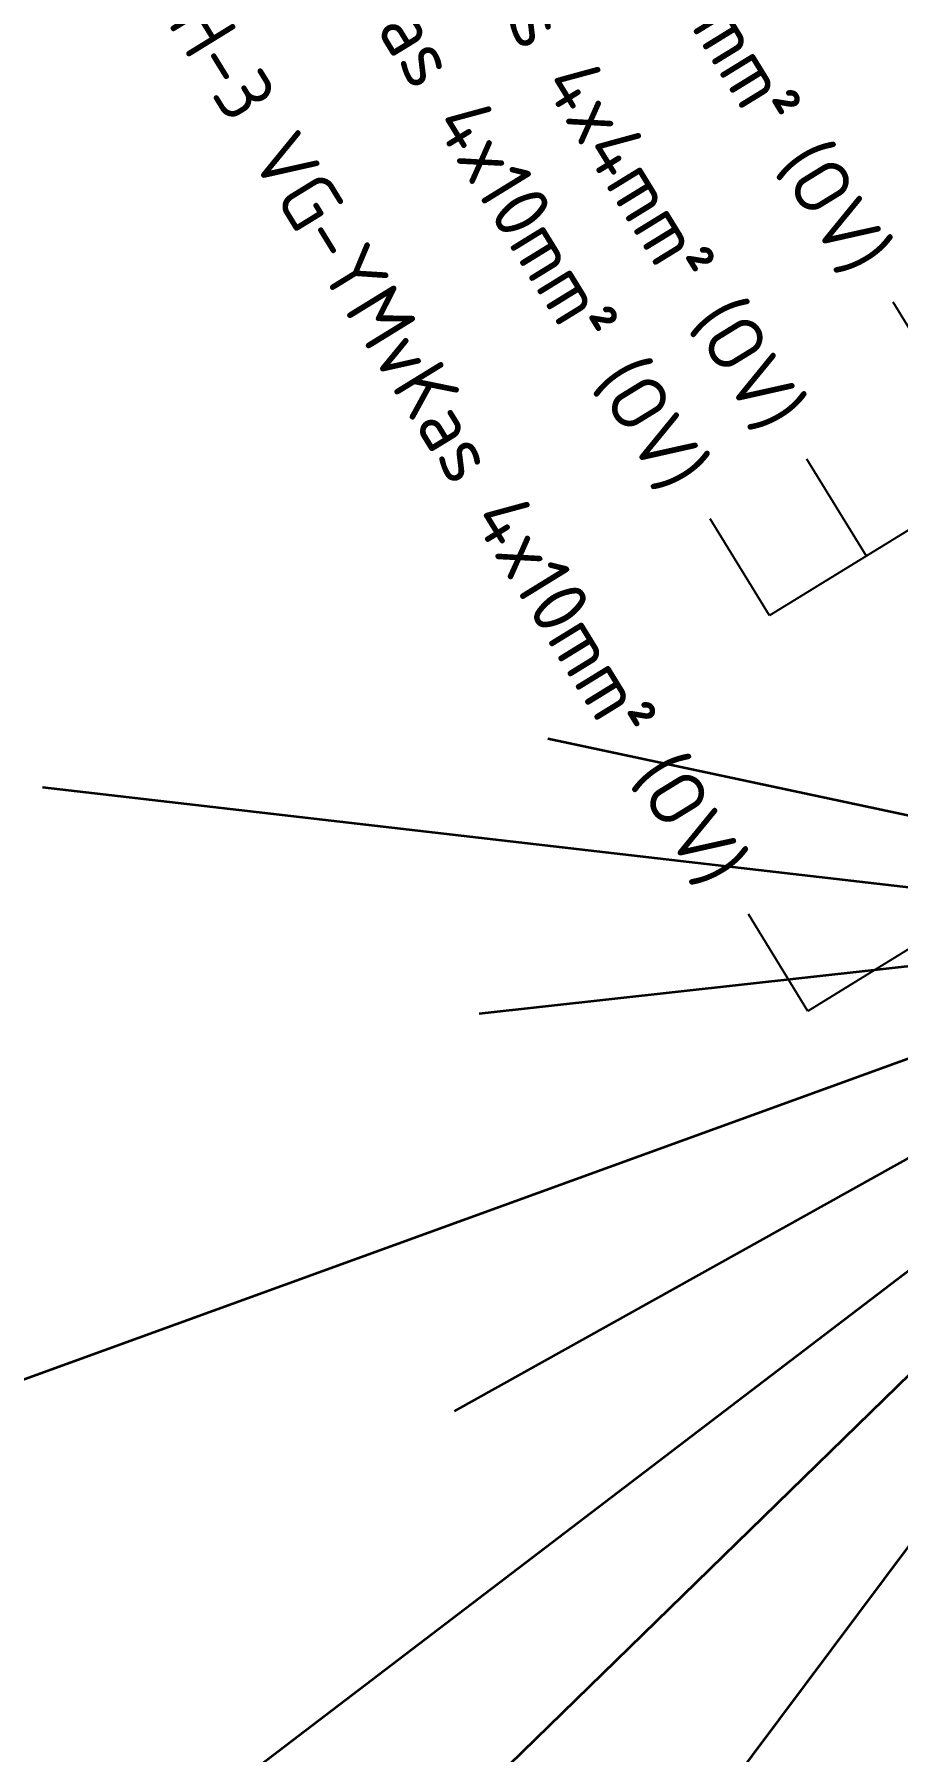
# Model space of a CAD drawing. Header units: metres. Extents: x 134219 to 139080, y 438661 to 444352.
# Drawn here: x 136275.9 to 136313.9, y 441582.3 to 441657.9 of the extents above; entities that cross this region are included whole.
import ezdxf
from ezdxf.enums import TextEntityAlignment as Align

# ---------------------------------------------------------------- set-up
doc = ezdxf.new("R2010")
doc.units = ezdxf.units.M
doc.linetypes.add('13strp', pattern=[4, 1, -3])
doc.layers.add('N-WE-KL-ET_LS_OV_KABEL-T25', color=7, linetype='Continuous', lineweight=25)
doc.layers.add('Utd-ondergr-nw', color=8, linetype='13strp', lineweight=35)
doc.styles.add('NLCS_25', font='NLCS-ISO.ttf', dxfattribs={"height": 2.5})

msp = doc.modelspace()

# ---------------------------------------------------------------- linework, layer by layer
at = {"layer": 'N-WE-KL-ET_LS_OV_KABEL-T25'}
for p, q in [((136357.773, 441662.791), (136308.231, 441632.312)), ((136316.283, 441641.838), (136313.663, 441646.096)), ((136353.224, 441641.558), (136309.918, 441614.916)), ((136312.49, 441634.932), (136309.87, 441639.19)), ((136308.231, 441632.312), (136305.611, 441636.57)), ((136309.918, 441614.916), (136307.298, 441619.174))]:
    msp.add_line(p, q, dxfattribs=at)
at = {"layer": 'Utd-ondergr-nw', "linetype": 'Continuous'}
for p, q in [((136324.819, 441621.275, 5.75), (136298.477, 441626.887, -2)), ((136324.214, 441619.219, 5.75), (136276.234, 441624.75, -2)), ((136323.924, 441617.947, 5.75), (136295.454, 441614.798, -2)), ((136323.803, 441616.255, 5.75), (136267.773, 441595.933, -2)), ((136323.996, 441613.83, 5.75), (136294.344, 441597.316, -1.841)), ((136324.682, 441611.366, 5.75), (136265.927, 441566.596, -1.597)), ((136325.568, 441609.841, 5.75), (136294.209, 441579.261, -2)), ((136326.706, 441607.935, 5.75), (136274.564, 441538.136, -2))]:
    msp.add_line(p, q, dxfattribs=at)

# ---------------------------------------------------------------- texts
at = {"layer": 'N-WE-KL-ET_LS_OV_KABEL-T25', "style": 'NLCS_25'}
for s, p in [('RWS VP H-1 VG-YMvKas 4x16mm² (OV)', (136312.657, 441647.731)), ('RWS VP H-3 VG-YMvKas 4x4mm² (OV)', (136308.864, 441640.825)), ('RWS VP H-3 VG-YMvKas 4x10mm² (OV)', (136304.605, 441638.205)), ('RWS VP H-3 VG-YMvKas 4x10mm² (OV)', (136306.292, 441620.809))]:
    msp.add_text(s, height=2.5, rotation=301.60077, dxfattribs=at).set_placement(p, align=Align.MIDDLE_RIGHT)

doc.saveas('drawing.dxf')
